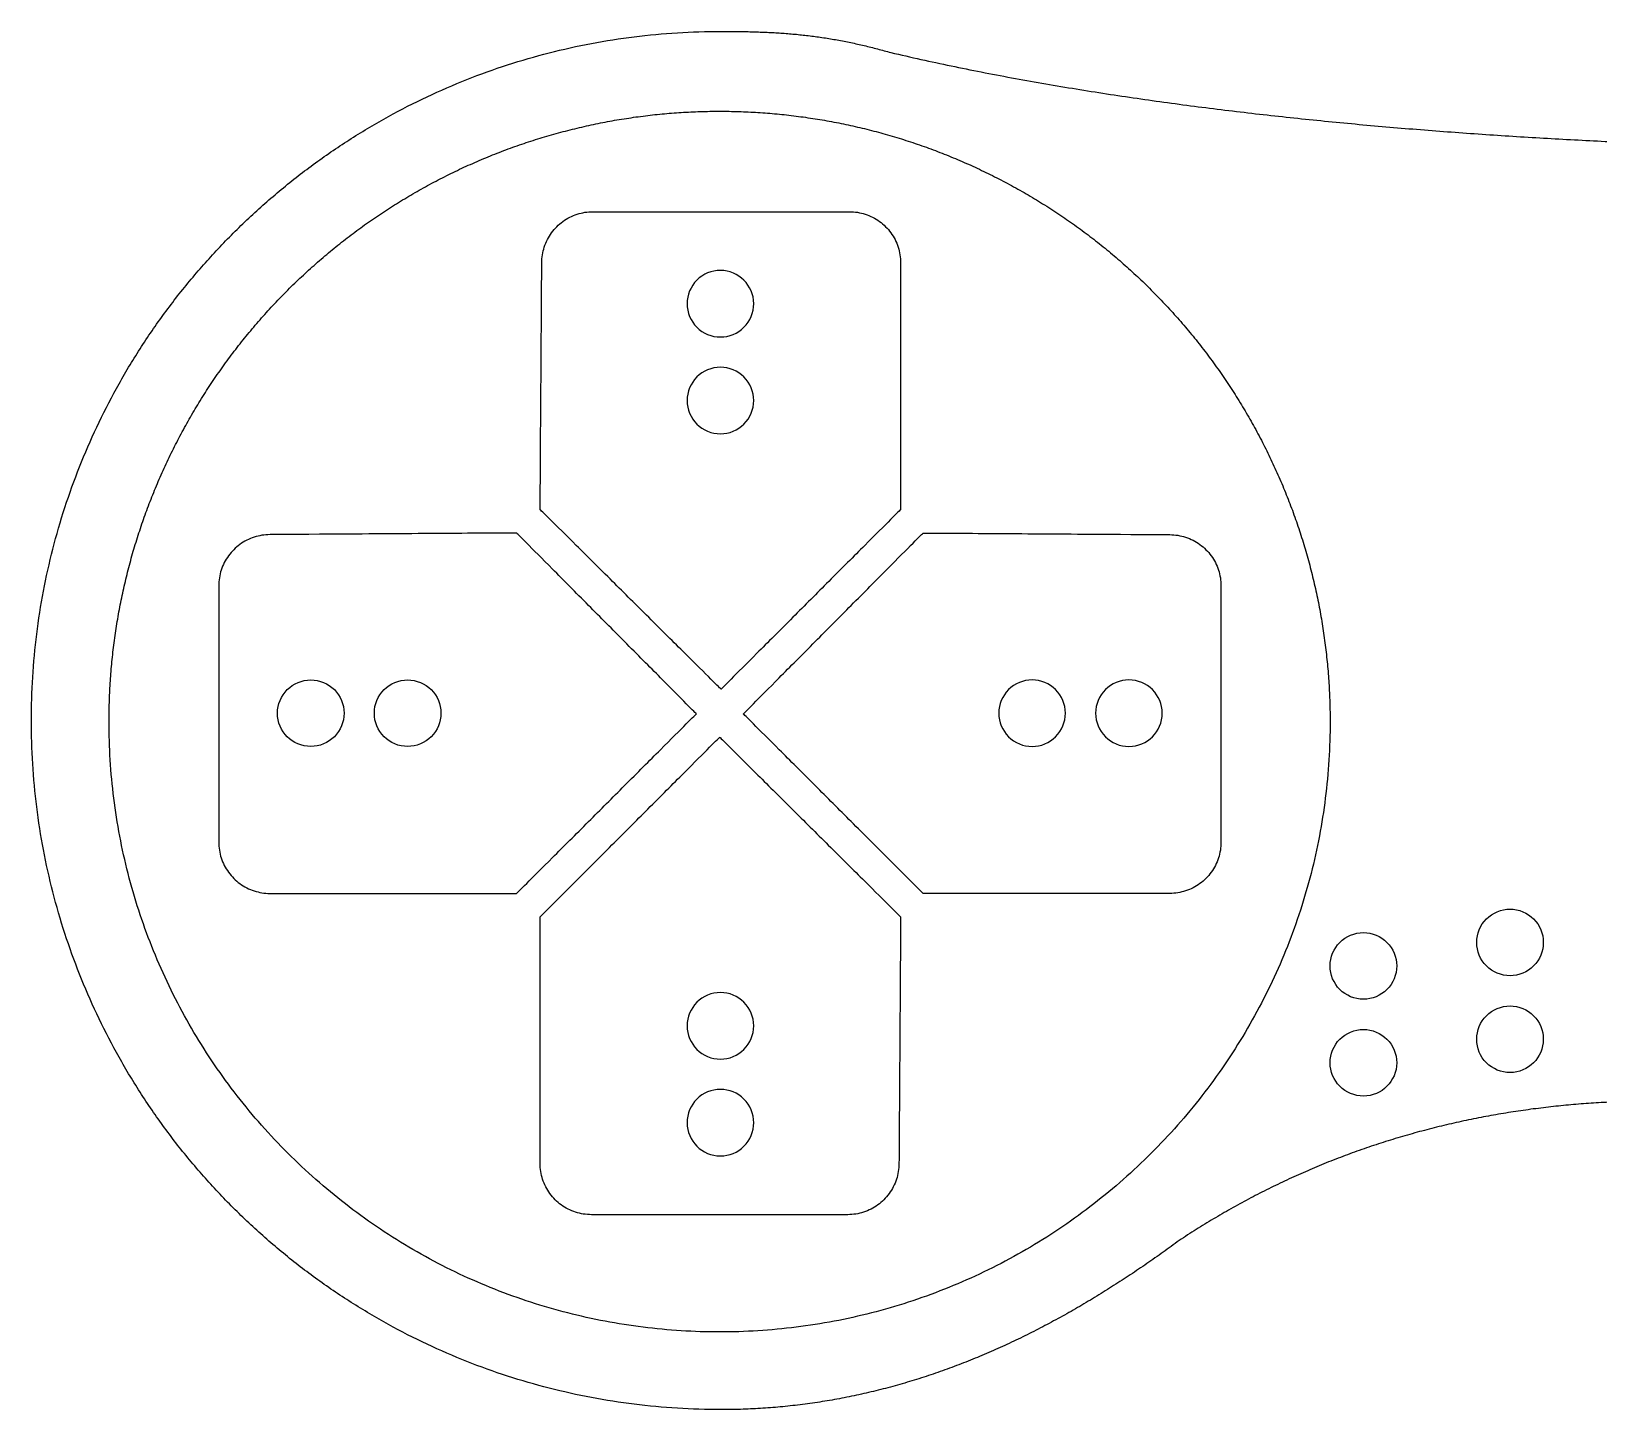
# Model space of a CAD drawing. Extents: x 23 to 170, y 216 to 278.
# Drawn here: x 23.4 to 94, y 215.8 to 277.9 of the extents above; entities that cross this region are included whole.
import ezdxf

# ---------------------------------------------------------------- set-up
doc = ezdxf.new("R2010")
doc.units = 0
doc.layers.get('0').update_dxf_attribs({"linetype": 'CONTINUOUS'})

msp = doc.modelspace()

# ---------------------------------------------------------------- linework, layer by layer
at = {"color": 1}
for points in [[(54.398467, 264.097208)], [(54.398467, 259.734652)], [(37.449181, 247.147922)], [(41.811737, 247.147922)], [(66.938876, 247.147922)], [(71.301432, 247.147922)], [(81.861695, 246.768741), (81.861695, 246.768741), (81.861695, 246.768741), (81.861695, 246.768741), (81.861695, 246.768741), (81.861695, 246.768741), (81.861695, 246.768741), (81.861695, 246.768741), (81.861695, 246.768741), (81.861695, 246.768741), (81.861695, 246.768741), (81.861695, 246.768741), (81.861695, 246.768741), (81.861695, 246.768741), (81.861695, 246.768741), (81.861695, 246.768741), (81.861695, 246.768741), (81.861695, 246.768741), (81.861695, 246.768741), (81.861695, 246.768741), (81.861695, 246.768741), (81.861695, 246.768741), (81.861695, 246.768741), (81.861695, 246.768741), (81.861695, 246.768741)], [(89.967227, 238.318726)], [(83.361672, 237.260401)], [(54.398496, 234.561144)], [(89.967227, 233.95617)], [(83.361672, 232.897845)], [(54.398496, 230.198588)]]:
    msp.add_lwpolyline(points, close=True, dxfattribs=at)
for points in [[(48.592345, 277.324072), (49.228357, 277.44467), (49.871236, 277.54587), (50.520341, 277.627034)], [(50.520341, 277.627034), (51.162061, 277.707274), (51.809867, 277.767931), (52.463142, 277.808388)], [(52.463142, 277.808388), (53.107545, 277.848298), (53.757272, 277.868548), (54.411726, 277.868548)], [(54.411726, 277.868548), (54.516126, 277.868547), (54.619361, 277.868311), (54.721501, 277.86782)], [(54.721501, 277.86782), (54.826, 277.867319), (54.929355, 277.86652), (55.03164, 277.86552)], [(55.03164, 277.86552), (55.136034, 277.86442), (55.239311, 277.86312), (55.34156, 277.86142)], [(55.34156, 277.86142), (55.446348, 277.85972), (55.550054, 277.85762), (55.652763, 277.85522)], [(55.652763, 277.85522), (55.757088, 277.85282), (55.860389, 277.84992), (55.962751, 277.84672)], [(55.962751, 277.84672), (56.06719, 277.84342), (56.170653, 277.83982), (56.27324, 277.8357)], [(56.27324, 277.8357), (56.377073, 277.8316), (56.480009, 277.827), (56.582146, 277.82195)], [(56.582146, 277.82195), (56.685908, 277.81685), (56.788846, 277.81124), (56.891071, 277.80515)], [(56.891071, 277.80515), (56.994912, 277.79895), (57.098012, 277.79225), (57.200488, 277.785)], [(57.200488, 277.785), (57.304577, 277.7776), (57.408022, 277.76971), (57.510934, 277.76119)], [(57.510934, 277.76119), (57.614418, 277.75259), (57.717367, 277.74347), (57.819896, 277.73368)], [(57.819896, 277.73368), (57.92316, 277.72378), (58.026001, 277.71334), (58.12854, 277.70219)], [(58.12854, 277.70219), (58.231212, 277.69102), (58.333582, 277.67919), (58.435769, 277.66667)], [(58.435769, 277.66667), (58.53856, 277.65407), (58.641168, 277.64077), (58.743718, 277.62673)], [(58.743718, 277.62673), (58.846267, 277.6127), (58.948756, 277.59793), (59.051314, 277.5824)], [(59.051314, 277.5824), (59.153216, 277.56697), (59.255186, 277.55078), (59.357339, 277.53381)], [(59.357339, 277.53381), (59.459095, 277.51691), (59.561037, 277.49923), (59.663282, 277.48075)], [(59.663282, 277.48075), (59.764798, 277.4624), (59.866615, 277.44325), (59.96885, 277.42328)], [(44.813904, 276.356677), (45.430053, 276.556747), (46.054651, 276.738076), (46.687024, 276.899989)], [(46.687024, 276.899989), (47.31469, 277.060696), (47.950016, 277.202277), (48.592345, 277.324072)], [(59.96885, 277.42328), (60.069801, 277.40356), (60.171158, 277.38304), (60.273036, 277.36169)], [(60.273036, 277.36169), (60.373334, 277.34067), (60.474138, 277.31885), (60.575555, 277.29619)], [(60.575555, 277.29619), (60.67557, 277.27385), (60.776181, 277.2507), (60.877492, 277.22672)], [(60.877492, 277.22672), (60.977536, 277.20304), (61.078261, 277.17855), (61.179768, 277.15322)], [(61.179768, 277.15322), (61.279078, 277.12844), (61.379132, 277.10286), (61.480031, 277.07645)], [(61.480031, 277.07645), (61.578801, 277.05061), (61.678367, 277.02397), (61.778835, 276.99653)], [(61.778835, 276.99653), (61.877745, 276.96951), (61.977519, 276.94171), (62.078245, 276.9131)], [(62.078245, 276.9131), (62.525886, 276.80826), (62.977382, 276.705641), (63.432566, 276.605208)], [(42.978656, 275.695834), (43.581378, 275.934668), (44.193356, 276.155178), (44.813904, 276.356677)], [(63.432566, 276.605208), (63.881413, 276.506178), (64.333848, 276.409265), (64.789714, 276.314451)], [(64.789714, 276.314451), (65.240516, 276.220691), (65.694671, 276.128975), (66.152027, 276.039277)], [(66.152027, 276.039277), (66.60374, 275.950687), (67.058577, 275.864061), (67.516388, 275.779373)], [(41.188662, 274.920202), (41.775495, 275.196819), (42.372393, 275.455596), (42.978656, 275.695834)], [(67.516388, 275.779373), (67.968868, 275.695673), (68.424253, 275.613861), (68.8824, 275.533913)], [(68.8824, 275.533913), (69.336235, 275.454723), (69.792781, 275.37735), (70.251905, 275.301781)], [(39.451589, 274.033413), (40.019987, 274.346535), (40.599248, 274.642367), (41.188662, 274.920202)], [(70.251905, 275.301781), (70.706541, 275.226951), (71.163704, 275.153883), (71.623256, 275.082552)], [(71.623256, 275.082552), (72.078657, 275.011862), (72.536404, 274.942884), (72.996372, 274.87558)], [(72.996372, 274.87558), (73.452765, 274.8088), (73.911343, 274.74367), (74.371975, 274.680167)], [(74.371975, 274.680167), (74.829024, 274.617157), (75.288095, 274.55575), (75.749068, 274.495917)], [(37.772761, 273.038485), (38.320937, 273.387085), (38.880786, 273.718967), (39.451589, 274.033413)], [(49.206993, 273.781434), (49.489818, 273.835404), (49.773709, 273.88498), (50.058573, 273.930108)], [(50.058573, 273.930108), (50.34313, 273.975188), (50.628655, 274.015838), (50.915048, 274.052009)], [(50.915048, 274.052009), (51.200467, 274.088059), (51.486749, 274.119669), (51.773798, 274.146789)], [(51.773798, 274.146789), (52.059913, 274.173829), (52.34679, 274.196409), (52.634331, 274.214489)], [(52.634331, 274.214489), (52.921592, 274.232559), (53.209514, 274.246139), (53.498003, 274.255199)], [(53.498003, 274.255199), (53.785369, 274.264199), (54.073297, 274.268749), (54.36169, 274.268749)], [(54.36169, 274.268749), (54.649824, 274.268749), (54.937492, 274.264249), (55.2246, 274.255219)], [(55.2246, 274.255219), (55.512871, 274.246219), (55.800574, 274.232619), (56.087615, 274.214579)], [(56.087615, 274.214579), (56.375455, 274.196489), (56.662628, 274.173899), (56.94904, 274.146839)], [(56.94904, 274.146839), (57.236502, 274.119679), (57.523196, 274.088029), (57.809026, 274.051919)], [(57.809026, 274.051919), (58.094855, 274.015809), (58.379817, 273.975239), (58.663818, 273.930264)], [(58.663818, 273.930264), (58.948803, 273.885124), (59.232815, 273.835544), (59.51576, 273.781552)], [(75.749068, 274.495917), (76.20635, 274.436567), (76.665503, 274.378758), (77.126404, 274.322478)], [(77.126404, 274.322478), (77.584485, 274.266538), (78.044291, 274.212114), (78.505706, 274.159166)], [(78.505706, 274.159166), (78.963986, 274.106576), (79.423853, 274.055451), (79.885188, 274.005762)], [(79.885188, 274.005762), (80.344055, 273.956342), (80.804377, 273.908332), (81.266035, 273.861734)], [(46.687695, 273.176372), (46.96419, 273.256732), (47.242061, 273.332779), (47.521207, 273.404475)], [(47.521207, 273.404475), (47.800171, 273.476125), (48.08041, 273.543432), (48.361822, 273.606351)], [(48.361822, 273.606351), (48.642411, 273.669091), (48.924168, 273.727461), (49.206993, 273.781434)], [(59.51576, 273.781552), (59.798671, 273.727572), (60.080513, 273.669184), (60.361186, 273.606433)], [(60.361186, 273.606433), (60.642316, 273.543583), (60.922275, 273.476352), (61.200963, 273.404784)], [(61.200963, 273.404784), (61.480061, 273.333114), (61.757882, 273.257092), (62.034329, 273.176764)], [(81.266035, 273.861734), (81.725894, 273.815314), (82.187079, 273.770284), (82.649481, 273.72661)], [(82.649481, 273.72661), (83.109147, 273.6832), (83.570011, 273.64113), (84.031966, 273.600396)], [(84.031966, 273.600396), (84.492097, 273.559816), (84.953306, 273.520556), (85.415485, 273.482584)], [(85.415485, 273.482584), (85.876241, 273.444734), (86.337957, 273.408154), (86.800531, 273.37285)], [(86.800531, 273.37285), (87.261636, 273.33765), (87.723594, 273.30371), (88.186292, 273.270995)], [(88.186292, 273.270995), (88.647183, 273.238415), (89.108809, 273.207045), (89.571065, 273.176885)], [(36.160798, 271.940943), (36.685918, 272.323094), (37.22348, 272.689182), (37.772761, 273.038485)], [(44.237981, 272.337489), (44.5056, 272.443452), (44.774897, 272.54522), (45.045773, 272.642754)], [(45.045773, 272.642754), (45.316648, 272.740284), (45.589102, 272.833587), (45.863034, 272.922607)], [(45.863034, 272.922607), (46.136481, 273.011467), (46.411401, 273.096074), (46.687695, 273.176372)], [(62.034329, 273.176764), (62.310776, 273.096434), (62.58585, 273.0118), (62.859448, 272.922897)], [(62.859448, 272.922897), (63.133366, 272.833887), (63.405807, 272.740609), (63.676669, 272.643091)], [(63.676669, 272.643091), (63.947616, 272.545541), (64.21698, 272.443757), (64.484667, 272.337776)], [(89.571065, 273.176885), (90.032747, 273.146755), (90.495056, 273.117825), (90.957884, 273.090065)], [(90.957884, 273.090065), (91.41964, 273.062375), (91.881915, 273.035845), (92.3446, 273.010475)], [(92.3446, 273.010475), (92.806308, 272.985155), (93.268427, 272.960975), (93.73085, 272.937915)], [(93.73085, 272.937915), (94.192934, 272.914875), (94.655322, 272.892945), (95.117909, 272.872125)], [(34.620613, 270.74464), (35.121034, 271.159049), (35.634672, 271.558058), (36.160798, 271.940943)], [(42.652449, 271.651356), (42.913013, 271.773967), (43.175457, 271.892464), (43.43968, 272.006808)], [(43.43968, 272.006808), (43.704033, 272.121208), (43.970166, 272.231448), (44.237981, 272.337489)], [(64.484667, 272.337776), (64.752486, 272.231743), (65.018623, 272.121511), (65.282978, 272.007118)], [(65.282978, 272.007118), (65.547141, 271.89281), (65.809523, 271.77435), (66.070029, 271.651779)], [(41.113774, 270.867411), (41.366053, 271.006088), (41.620405, 271.140747), (41.876732, 271.271347)], [(41.876732, 271.271347), (42.133359, 271.402099), (42.391965, 271.528783), (42.652449, 271.651356)], [(66.070029, 271.651779), (66.330533, 271.529208), (66.58916, 271.402526), (66.845806, 271.271774)], [(66.845806, 271.271774), (67.101999, 271.141254), (67.356219, 271.006678), (67.608367, 270.868089)], [(33.156946, 269.45334), (33.63108, 269.898745), (34.119213, 270.329422), (34.620613, 270.74464)], [(39.626861, 269.988141), (39.870094, 270.142487), (40.115594, 270.292909), (40.363261, 270.439366)], [(40.363261, 270.439366), (40.611292, 270.586038), (40.861496, 270.728733), (41.113774, 270.867411)], [(67.608367, 270.868089), (67.8607, 270.729399), (68.110961, 270.586689), (68.359045, 270.440001)], [(68.359045, 270.440001), (68.606965, 270.293408), (68.852718, 270.142842), (69.096196, 269.988344)], [(38.905228, 269.514164), (39.143447, 269.67604), (39.384024, 269.834046), (39.626861, 269.988141)], [(47.950593, 269.631195), (48.175093, 269.703825), (48.415023, 269.743041), (48.664743, 269.743041)], [(48.664743, 269.743041), (48.664743, 269.743041), (49.616093, 269.743041), (50.972513, 269.743041)], [(50.972513, 269.743041), (51.661563, 269.743041), (52.455153, 269.743041), (53.281653, 269.743041)], [(53.281653, 269.743041), (54.041833, 269.743041), (54.829853, 269.743041), (55.590013, 269.743041)], [(55.590013, 269.743041), (56.415873, 269.743041), (57.208833, 269.743041), (57.897443, 269.743041)], [(57.897443, 269.743041), (59.254183, 269.743041), (60.205813, 269.743041), (60.205813, 269.743041)], [(60.205813, 269.743041), (60.455243, 269.743041), (60.695203, 269.703921), (60.919913, 269.631453)], [(69.096196, 269.988344), (69.338964, 269.834298), (69.579473, 269.676344), (69.817624, 269.514521)], [(31.777592, 268.074015), (32.222899, 268.548024), (32.682927, 269.008043), (33.156946, 269.45334)], [(37.507206, 268.498498), (37.73485, 268.675076), (37.965034, 268.847891), (38.197659, 269.016903)], [(38.197659, 269.016903), (38.43109, 269.1865), (38.66698, 269.352267), (38.905228, 269.514164)], [(46.796313, 268.790845), (46.938613, 268.987202), (47.110873, 269.160071), (47.306573, 269.302738)], [(47.306573, 269.302738), (47.500363, 269.444011), (47.717143, 269.55567), (47.950593, 269.631195)], [(60.919913, 269.631453), (61.153893, 269.555993), (61.371343, 269.444383), (61.565743, 269.303137)], [(61.565743, 269.303137), (61.761883, 269.16062), (61.934553, 268.987935), (62.077053, 268.791779)], [(69.817624, 269.514521), (70.055776, 269.352698), (70.291573, 269.187007), (70.524911, 269.01749)], [(70.524911, 269.01749), (70.758001, 268.848154), (70.988639, 268.675), (71.216728, 268.498067)], [(36.831985, 267.957514), (37.054454, 268.141578), (37.279561, 268.321919), (37.507206, 268.498498)], [(46.468373, 268.146158), (46.544273, 268.379684), (46.655633, 268.596741), (46.796313, 268.790845)], [(62.077053, 268.791779), (62.218153, 268.597539), (62.329683, 268.380285), (62.405113, 268.146522)], [(71.216728, 268.498067), (71.444042, 268.321737), (71.668821, 268.141654), (71.890974, 267.957861)], [(30.487173, 266.611476), (30.90212, 267.112481), (31.332503, 267.600237), (31.777592, 268.074015)], [(36.174968, 267.396295), (36.391292, 267.587036), (36.61033, 267.774123), (36.831985, 267.957514)], [(46.353753, 267.432081), (46.355753, 267.681504), (46.395353, 267.921455), (46.468373, 268.146158)], [(62.405113, 268.146522), (62.477613, 267.921715), (62.516813, 267.68164), (62.516813, 267.432081)], [(71.890974, 267.957861), (72.112406, 267.774663), (72.331224, 267.587777), (72.547336, 267.397243)], [(35.535988, 266.814787), (35.746218, 267.012232), (35.959242, 267.206081), (36.174968, 267.396295)], [(46.339053, 265.211848), (46.348053, 266.516864), (46.353753, 267.432081), (46.353753, 267.432081)], [(54.398467, 267.097208), (54.000642, 267.097208), (53.619111, 266.939173), (53.337807, 266.657868)], [(55.898467, 265.597208), (55.898467, 266.425635), (55.226894, 267.097208), (54.398467, 267.097208)], [(62.516813, 267.432081), (62.516813, 267.432081), (62.516813, 266.516461), (62.516813, 265.210986)], [(72.547336, 267.397243), (72.763236, 267.206895), (72.976432, 267.012907), (73.186829, 266.815317)], [(29.289718, 265.069927), (29.672958, 265.596532), (30.072352, 266.110624), (30.487173, 266.611476)], [(34.315117, 265.593882), (34.511936, 265.803458), (34.712328, 266.010256), (34.916253, 266.214182)], [(34.916253, 266.214182), (35.119994, 266.417924), (35.326605, 266.618139), (35.535988, 266.814787)], [(53.337807, 266.657868), (53.056502, 266.376564), (52.898467, 265.995033), (52.898467, 265.597208)], [(73.186829, 266.815317), (73.396405, 266.618498), (73.603203, 266.418106), (73.807128, 266.214181)], [(73.807128, 266.214181), (74.010871, 266.010438), (74.211086, 265.803829), (74.407733, 265.594446)], [(33.733191, 264.95439), (33.923539, 265.170289), (34.117527, 265.383485), (34.315117, 265.593882)], [(52.898467, 265.597208), (52.898467, 265.199384), (53.056502, 264.817853), (53.337807, 264.536548)], [(55.459127, 264.536548), (55.740432, 264.817853), (55.898467, 265.199384), (55.898467, 265.597208)], [(74.407733, 265.594446), (74.605178, 265.384216), (74.799028, 265.17119), (74.989242, 264.955466)], [(28.192227, 263.458079), (28.541515, 264.007321), (28.907586, 264.544844), (29.289718, 265.069927)], [(33.172573, 264.298028), (33.355771, 264.51946), (33.542657, 264.738279), (33.733191, 264.95439)], [(46.324353, 262.989636), (46.329353, 263.785058), (46.334653, 264.548769), (46.339053, 265.211848)], [(62.516813, 265.210986), (62.516813, 264.547811), (62.516813, 263.784031), (62.516813, 262.98857)], [(74.989242, 264.955466), (75.179983, 264.739142), (75.367069, 264.520104), (75.55046, 264.298449)], [(32.632366, 263.623782), (32.808696, 263.851095), (32.988779, 264.075876), (33.172573, 264.298028)], [(53.337807, 264.536548), (53.619111, 264.255244), (54.000642, 264.097208), (54.398467, 264.097208)], [(54.398467, 264.097208), (54.796292, 264.097208), (55.177823, 264.255244), (55.459127, 264.536548)], [(75.55046, 264.298449), (75.734525, 264.075979), (75.914865, 263.850873), (76.091443, 263.623228)], [(27.197279, 261.77927), (27.511733, 262.350067), (27.843621, 262.909909), (28.192227, 263.458079)], [(32.112943, 262.931965), (32.282279, 263.165054), (32.455433, 263.395692), (32.632366, 263.623782)], [(76.091443, 263.623228), (76.268023, 263.395584), (76.440839, 263.1654), (76.609849, 262.932774)], [(31.615912, 262.224678), (31.777735, 262.462831), (31.943426, 262.698626), (32.112943, 262.931965)], [(46.309653, 260.767979), (46.314653, 261.499607), (46.319653, 262.258035), (46.324353, 262.989636)], [(54.398467, 262.734652), (54.000642, 262.734652), (53.619111, 262.576617), (53.337807, 262.295312)], [(55.459127, 262.295312), (55.177823, 262.576617), (54.796292, 262.734652), (54.398467, 262.734652)], [(62.516813, 262.98857), (62.516813, 262.256942), (62.516813, 261.498514), (62.516813, 260.766913)], [(76.609849, 262.932774), (76.779447, 262.699344), (76.945214, 262.463454), (77.10711, 262.225206)], [(31.142089, 261.50325), (31.296135, 261.746017), (31.454089, 261.986526), (31.615912, 262.224678)], [(53.337807, 262.295312), (53.056502, 262.014008), (52.898467, 261.632477), (52.898467, 261.234652)], [(55.898467, 261.234652), (55.898467, 261.632477), (55.740432, 262.014008), (55.459127, 262.295312)], [(77.10711, 262.225206), (77.268987, 261.986987), (77.426994, 261.74641), (77.581087, 261.503573)], [(26.310107, 260.041443), (26.588054, 260.631117), (26.884015, 261.210629), (27.197279, 261.77927)], [(30.690432, 260.766098), (30.837025, 261.01402), (30.987591, 261.259771), (31.142089, 261.50325)], [(52.898467, 261.234652), (52.898467, 260.836828), (53.056502, 260.455297), (53.337807, 260.173992)], [(55.459127, 260.173992), (55.740432, 260.455297), (55.898467, 260.836828), (55.898467, 261.234652)], [(77.581087, 261.503573), (77.735434, 261.26034), (77.885855, 261.01484), (78.032313, 260.767173)], [(30.262344, 260.015422), (30.401034, 260.267755), (30.543744, 260.518014), (30.690432, 260.766098)], [(46.294953, 258.545563), (46.298953, 259.208738), (46.303953, 259.972518), (46.309653, 260.767979)], [(62.516813, 260.766913), (62.516813, 259.971491), (62.516813, 259.20778), (62.516813, 258.544701)], [(78.032313, 260.767173), (78.178984, 260.519142), (78.321679, 260.268938), (78.460358, 260.016659)], [(25.534374, 258.251119), (25.774638, 258.857496), (26.033449, 259.454504), (26.310107, 260.041443)], [(29.858659, 259.25286), (29.989179, 259.509052), (30.123755, 259.763273), (30.262344, 260.015422)], [(53.337807, 260.173992), (53.619111, 259.892688), (54.000642, 259.734652), (54.398467, 259.734652)], [(54.398467, 259.734652), (54.796292, 259.734652), (55.177823, 259.892688), (55.459127, 260.173992)], [(78.460358, 260.016659), (78.599034, 259.764381), (78.733694, 259.510028), (78.864292, 259.253701)], [(29.478654, 258.477083), (29.601225, 258.737587), (29.727907, 258.996213), (29.858659, 259.25286)], [(78.864292, 259.253701), (78.995044, 258.997075), (79.121729, 258.738469), (79.244303, 258.477985)], [(29.123315, 257.690032), (29.237623, 257.954195), (29.356083, 258.216578), (29.478654, 258.477083)], [(46.280253, 256.324468), (46.280253, 256.324468), (46.286253, 257.240088), (46.294953, 258.545563)], [(62.516813, 258.544701), (62.516813, 257.239685), (62.516813, 256.324468), (62.516813, 256.324468)], [(79.244303, 258.477985), (79.366913, 258.217421), (79.48541, 257.954977), (79.599755, 257.690753)], [(24.873503, 256.415629), (25.075006, 257.036259), (25.295526, 257.648319), (25.534374, 258.251119)], [(28.792657, 256.891722), (28.89869, 257.15954), (29.008923, 257.425677), (29.123315, 257.690032)], [(79.599755, 257.690753), (79.714152, 257.426401), (79.824394, 257.160268), (79.930433, 256.892453)], [(24.330285, 254.542618), (24.492169, 255.174954), (24.673466, 255.799515), (24.873503, 256.415629)], [(28.487343, 256.083723), (28.584893, 256.354669), (28.686676, 256.624035), (28.792657, 256.891722)], [(47.910053, 254.705347), (46.952143, 255.656981), (46.280253, 256.324468), (46.280253, 256.324468)], [(62.516813, 256.324468), (62.516813, 256.324468), (61.850103, 255.657179), (60.899513, 254.70577)], [(79.930433, 256.892453), (80.036396, 256.624833), (80.138166, 256.355537), (80.235699, 256.084661)], [(28.207536, 255.266501), (28.296546, 255.54042), (28.389825, 255.812861), (28.487343, 256.083723)], [(80.235699, 256.084661), (80.333229, 255.813786), (80.426532, 255.541332), (80.515554, 255.267399)], [(27.953669, 254.441383), (28.033999, 254.71783), (28.118633, 254.992903), (28.207536, 255.266501)], [(33.400231, 255.078016), (33.166705, 255.002116), (32.949648, 254.890756), (32.755544, 254.750076)], [(34.114308, 255.192636), (33.864885, 255.190636), (33.624934, 255.151036), (33.400231, 255.078016)], [(36.334541, 255.207336), (35.029525, 255.198336), (34.114308, 255.192636), (34.114308, 255.192636)], [(38.556753, 255.222036), (37.761331, 255.217036), (36.99762, 255.211736), (36.334541, 255.207336)], [(40.77841, 255.236736), (40.046782, 255.231736), (39.288354, 255.226736), (38.556753, 255.222036)], [(43.000826, 255.251436), (42.337651, 255.247436), (41.573871, 255.242436), (40.77841, 255.236736)], [(45.221921, 255.266136), (45.221921, 255.266136), (44.306301, 255.260136), (43.000826, 255.251436)], [(46.841042, 253.636336), (45.889408, 254.594246), (45.221921, 255.266136), (45.221921, 255.266136)], [(61.909571, 253.636336), (62.861205, 254.594246), (63.528692, 255.266136), (63.528692, 255.266136)], [(63.528692, 255.266136), (63.528692, 255.266136), (64.444312, 255.260136), (65.749787, 255.251436)], [(65.749787, 255.251436), (66.412962, 255.247436), (67.176742, 255.242436), (67.972203, 255.236736)], [(67.972203, 255.236736), (68.703831, 255.231736), (69.462259, 255.226736), (70.19386, 255.222036)], [(70.19386, 255.222036), (70.989282, 255.217036), (71.752993, 255.211736), (72.416072, 255.207336)], [(72.416072, 255.207336), (73.721088, 255.198336), (74.636305, 255.192636), (74.636305, 255.192636)], [(74.636305, 255.192636), (74.885728, 255.190636), (75.125679, 255.151036), (75.350382, 255.078016)], [(75.350382, 255.078016), (75.583908, 255.002116), (75.800965, 254.890756), (75.995069, 254.750076)], [(80.515554, 255.267399), (80.604414, 254.993953), (80.68902, 254.719033), (80.769319, 254.442738)], [(23.906404, 252.638072), (24.028148, 253.280136), (24.169661, 253.915204), (24.330285, 254.542618)], [(27.725649, 253.608017), (27.797319, 253.887114), (27.873341, 254.164936), (27.953669, 254.441383)], [(32.243651, 254.239816), (32.102378, 254.046026), (31.990719, 253.829246), (31.915194, 253.595796)], [(32.755544, 254.750076), (32.559187, 254.607776), (32.386318, 254.435516), (32.243651, 254.239816)], [(49.539183, 253.086886), (48.956093, 253.666157), (48.396233, 254.22235), (47.910053, 254.705347)], [(60.899513, 254.70577), (60.416623, 254.222459), (59.860473, 253.665828), (59.281253, 253.086109)], [(75.995069, 254.750076), (76.191426, 254.607776), (76.364295, 254.435516), (76.506962, 254.239816)], [(76.506962, 254.239816), (76.648235, 254.046026), (76.759894, 253.829246), (76.835419, 253.595796)], [(80.769319, 254.442738), (80.849679, 254.166244), (80.925724, 253.888372), (80.997421, 253.609226)], [(27.524, 252.768239), (27.58685, 253.04937), (27.654082, 253.329329), (27.725649, 253.608017)], [(31.915194, 253.595796), (31.842564, 253.371296), (31.803348, 253.131366), (31.803348, 252.881646)], [(48.459503, 252.007206), (47.880232, 252.590296), (47.324039, 253.150156), (46.841042, 253.636336)], [(60.29111, 252.007206), (60.870381, 252.590296), (61.426574, 253.150156), (61.909571, 253.636336)], [(76.835419, 253.595796), (76.908049, 253.371296), (76.947265, 253.131366), (76.947265, 252.881646)], [(80.997421, 253.609226), (81.069071, 253.330262), (81.136378, 253.050023), (81.199298, 252.768612)], [(27.348881, 251.922815), (27.402861, 252.205725), (27.46125, 252.487566), (27.524, 252.768239)], [(31.803348, 252.881646), (31.803348, 252.881646), (31.803348, 251.930296), (31.803348, 250.573876)], [(51.168963, 251.467778), (50.632253, 252.000976), (50.075873, 252.553706), (49.539183, 253.086886)], [(59.281253, 253.086109), (58.748523, 252.552911), (58.196273, 252.000181), (57.663553, 251.467001)], [(76.947265, 252.881646), (76.947265, 252.881646), (76.947265, 251.930296), (76.947265, 250.573876)], [(81.199298, 252.768612), (81.262038, 252.488022), (81.320406, 252.206266), (81.374381, 251.923441)], [(23.603496, 250.710459), (23.684646, 251.359434), (23.785832, 252.002184), (23.906404, 252.638072)], [(27.20017, 251.070872), (27.24531, 251.355857), (27.29489, 251.63987), (27.348881, 251.922815)], [(50.078611, 250.377426), (49.545413, 250.914136), (48.992683, 251.470516), (48.459503, 252.007206)], [(52.799303, 249.848117), (52.312803, 250.331428), (51.752503, 250.888059), (51.168963, 251.467778)], [(57.663553, 251.467001), (57.084783, 250.88773), (56.529073, 250.331537), (56.046493, 249.84854)], [(58.672002, 250.377426), (59.2052, 250.914136), (59.75793, 251.470516), (60.29111, 252.007206)], [(81.374381, 251.923441), (81.428351, 251.640616), (81.477926, 251.356722), (81.523053, 251.071858)], [(23.422199, 248.768886), (23.462659, 249.421742), (23.5233, 250.069141), (23.603496, 250.710459)], [(27.078514, 250.21608), (27.114624, 250.501909), (27.155194, 250.786871), (27.20017, 251.070872)], [(81.523053, 251.071858), (81.568133, 250.787301), (81.608783, 250.501776), (81.644955, 250.215383)], [(26.983594, 249.356094), (27.010754, 249.643556), (27.042404, 249.93025), (27.078514, 250.21608)], [(31.803348, 250.573876), (31.803348, 249.884826), (31.803348, 249.091236), (31.803348, 248.264736)], [(51.698272, 248.747086), (51.214961, 249.233586), (50.65833, 249.793886), (50.078611, 250.377426)], [(57.052341, 248.747086), (57.535652, 249.233586), (58.092283, 249.793886), (58.672002, 250.377426)], [(76.947265, 250.573876), (76.947265, 249.884826), (76.947265, 249.091236), (76.947265, 248.264736)], [(81.644955, 250.215383), (81.681005, 249.929964), (81.712615, 249.643682), (81.739735, 249.356636)], [(26.915854, 248.494669), (26.933944, 248.782509), (26.956534, 249.069682), (26.983594, 249.356094)], [(54.428673, 248.229419), (54.428673, 248.229419), (53.756983, 248.896708), (52.799303, 249.848117)], [(56.046493, 249.84854), (55.095683, 248.896906), (54.428773, 248.229419), (54.428773, 248.229419)], [(81.739735, 249.356636), (81.766765, 249.070518), (81.789345, 248.783641), (81.807435, 248.496099)], [(23.361939, 246.818771), (23.361944, 247.473742), (23.382229, 248.12398), (23.422199, 248.768886)], [(34.888521, 248.208582), (35.169826, 248.489887), (35.551357, 248.647922), (35.949181, 248.647922)], [(35.949181, 248.647922), (36.347006, 248.647922), (36.728537, 248.489887), (37.009842, 248.208582)], [(39.251077, 248.208582), (39.532382, 248.489887), (39.913913, 248.647922), (40.311737, 248.647922)], [(40.311737, 248.647922), (40.709562, 248.647922), (41.091093, 248.489887), (41.372398, 248.208582)], [(53.31697, 247.117716), (53.31697, 247.117716), (52.649681, 247.789406), (51.698272, 248.747086)], [(55.433643, 247.117716), (55.433643, 247.117716), (56.100932, 247.789406), (57.052341, 248.747086)], [(68.438876, 248.647922), (68.041051, 248.647922), (67.65952, 248.489887), (67.378216, 248.208582)], [(69.499536, 248.208582), (69.218232, 248.489887), (68.836701, 248.647922), (68.438876, 248.647922)], [(72.801432, 248.647922), (72.403607, 248.647922), (72.022076, 248.489887), (71.740772, 248.208582)], [(73.862092, 248.208582), (73.580788, 248.489887), (73.199257, 248.647922), (72.801432, 248.647922)], [(26.875214, 247.631653), (26.884214, 247.919925), (26.897814, 248.207628), (26.915854, 248.494669)], [(31.803348, 248.264736), (31.803348, 247.504556), (31.803348, 246.716536), (31.803348, 245.956376)], [(34.449181, 247.147922), (34.449181, 247.545747), (34.607217, 247.927278), (34.888521, 248.208582)], [(37.009842, 248.208582), (37.291146, 247.927278), (37.449181, 247.545747), (37.449181, 247.147922)], [(38.811737, 247.147922), (38.811737, 247.545747), (38.969773, 247.927278), (39.251077, 248.208582)], [(41.372398, 248.208582), (41.653702, 247.927278), (41.811737, 247.545747), (41.811737, 247.147922)], [(67.378216, 248.208582), (67.096911, 247.927278), (66.938876, 247.545747), (66.938876, 247.147922)], [(69.938876, 247.147922), (69.938876, 247.545747), (69.780841, 247.927278), (69.499536, 248.208582)], [(71.740772, 248.208582), (71.459467, 247.927278), (71.301432, 247.545747), (71.301432, 247.147922)], [(74.301432, 247.147922), (74.301432, 247.545747), (74.143397, 247.927278), (73.862092, 248.208582)], [(76.947265, 248.264736), (76.947265, 247.504556), (76.947265, 246.716536), (76.947265, 245.956376)], [(81.807435, 248.496099), (81.825505, 248.208841), (81.839085, 247.920916), (81.848145, 247.632428)], [(26.861684, 246.768744), (26.861684, 247.056878), (26.866184, 247.344546), (26.875214, 247.631653)], [(35.949181, 245.647922), (35.120754, 245.647922), (34.449181, 246.319495), (34.449181, 247.147922)], [(37.449181, 247.147922), (37.449181, 246.750097), (37.291146, 246.368566), (37.009842, 246.087262)], [(39.251077, 246.087262), (38.969773, 246.368566), (38.811737, 246.750097), (38.811737, 247.147922)], [(41.811737, 247.147922), (41.811737, 246.750097), (41.653702, 246.368566), (41.372398, 246.087262)], [(51.697849, 245.499896), (52.649483, 246.450706), (53.31697, 247.117616), (53.31697, 247.117616)], [(57.052764, 245.499896), (56.10113, 246.450706), (55.433643, 247.117616), (55.433643, 247.117616)], [(66.938876, 247.147922), (66.938876, 246.750097), (67.096911, 246.368566), (67.378216, 246.087262)], [(69.499536, 246.087262), (69.780841, 246.368566), (69.938876, 246.750097), (69.938876, 247.147922)], [(71.301432, 247.147922), (71.301432, 246.750097), (71.459467, 246.368566), (71.740772, 246.087262)], [(72.801432, 245.647922), (73.629859, 245.647922), (74.301432, 246.319495), (74.301432, 247.147922)], [(81.848145, 247.632428), (81.857145, 247.345061), (81.861695, 247.057137), (81.861695, 246.768741)], [(23.422069, 244.870163), (23.382169, 245.514574), (23.361929, 246.164309), (23.361939, 246.818771)], [(26.915104, 245.040525), (26.879664, 245.612047), (26.861684, 246.188296), (26.861684, 246.768744)], [(81.861686, 246.768744), (81.861686, 246.18865), (81.843726, 245.61275), (81.808326, 245.041573)], [(31.803348, 245.956376), (31.803348, 245.130516), (31.803348, 244.337556), (31.803348, 243.648946)], [(37.009842, 246.087262), (36.728537, 245.805957), (36.347006, 245.647922), (35.949181, 245.647922)], [(40.311737, 245.647922), (39.913913, 245.647922), (39.532382, 245.805957), (39.251077, 246.087262)], [(41.372398, 246.087262), (41.091093, 245.805957), (40.709562, 245.647922), (40.311737, 245.647922)], [(52.75047, 244.447256), (53.70128, 245.39889), (54.36819, 246.066377), (54.36819, 246.066377)], [(54.36829, 246.066377), (54.36829, 246.066377), (55.03998, 245.399088), (55.99766, 244.447679)], [(67.378216, 246.087262), (67.65952, 245.805957), (68.041051, 245.647922), (68.438876, 245.647922)], [(68.438876, 245.647922), (68.836701, 245.647922), (69.218232, 245.805957), (69.499536, 246.087262)], [(71.740772, 246.087262), (72.022076, 245.805957), (72.403607, 245.647922), (72.801432, 245.647922)], [(76.947265, 245.956376), (76.947265, 245.130516), (76.947265, 244.337556), (76.947265, 243.648946)], [(27.075744, 243.32081), (27.004694, 243.888847), (26.950962, 244.462265), (26.915104, 245.040525)], [(50.079388, 243.882836), (50.658659, 244.461606), (51.214852, 245.017316), (51.697849, 245.499896)], [(58.671225, 243.882836), (58.091954, 244.461606), (57.535761, 245.017316), (57.052764, 245.499896)], [(81.808326, 245.041573), (81.772496, 244.46335), (81.718786, 243.889966), (81.647766, 243.321964)], [(23.603395, 242.927338), (23.523165, 243.569066), (23.462516, 244.21688), (23.422069, 244.870163)], [(51.13341, 242.828795), (51.71218, 243.408066), (52.26789, 243.964259), (52.75047, 244.447256)], [(55.99766, 244.447679), (56.48416, 243.964368), (57.04446, 243.407737), (57.628, 242.828018)], [(31.803348, 243.648946), (31.803348, 242.292206), (31.803348, 241.340576), (31.803348, 241.340576)], [(48.46028, 242.265136), (48.993478, 242.797866), (49.546208, 243.350116), (50.079388, 243.882836)], [(60.290333, 242.265136), (59.757135, 242.797866), (59.204405, 243.350116), (58.671225, 243.882836)], [(76.947265, 243.648946), (76.947265, 242.292206), (76.947265, 241.340576), (76.947265, 241.340576)], [(23.906331, 240.999314), (23.785741, 241.635335), (23.684549, 242.278222), (23.603395, 242.927338)], [(27.344281, 241.612547), (27.237386, 242.176072), (27.147685, 242.74568), (27.075744, 243.32081)], [(81.647766, 243.321964), (81.575946, 242.747609), (81.486416, 242.178755), (81.379733, 241.61597)], [(46.840619, 240.646876), (47.32393, 241.129766), (47.880561, 241.685916), (48.46028, 242.265136)], [(49.51571, 241.209687), (50.04844, 241.742885), (50.60069, 242.295615), (51.13341, 242.828795)], [(57.628, 242.828018), (58.16471, 242.29482), (58.72109, 241.74209), (59.25778, 241.20891)], [(61.909994, 240.646876), (61.426683, 241.129766), (60.870052, 241.685916), (60.290333, 242.265136)], [(27.719631, 239.926545), (27.577409, 240.481966), (27.452099, 241.044161), (27.344281, 241.612547)], [(81.379733, 241.61597), (81.271897, 241.047092), (81.146537, 240.484414), (81.004242, 239.928519)], [(24.330392, 239.093967), (24.169691, 239.721641), (24.028118, 240.356977), (23.906331, 240.999314)], [(31.803348, 241.340576), (31.803348, 241.091146), (31.842468, 240.851186), (31.914936, 240.626476)], [(47.89745, 239.590026), (48.38034, 240.073337), (48.93649, 240.629968), (49.51571, 241.209687)], [(59.25778, 241.20891), (59.84087, 240.629639), (60.40073, 240.073446), (60.88691, 239.590449)], [(76.947265, 241.340576), (76.947265, 241.091146), (76.908145, 240.851186), (76.835677, 240.626476)], [(31.914936, 240.626476), (31.990396, 240.392496), (32.102006, 240.175046), (32.243252, 239.980646)], [(45.221921, 239.029576), (45.221921, 239.029576), (45.88921, 239.696286), (46.840619, 240.646876)], [(63.528692, 239.029576), (63.528692, 239.029576), (62.861403, 239.696286), (61.909994, 240.646876)], [(76.835677, 240.626476), (76.760217, 240.392496), (76.648607, 240.175046), (76.507361, 239.980646)], [(28.200908, 238.26743), (28.023681, 238.813184), (27.863056, 239.366419), (27.719631, 239.926545)], [(32.243252, 239.980646), (32.385769, 239.784506), (32.558454, 239.611836), (32.75461, 239.469336)], [(32.75461, 239.469336), (32.94885, 239.328236), (33.166104, 239.216706), (33.399867, 239.141276)], [(46.28015, 237.971328), (46.28015, 237.971328), (46.94686, 238.638617), (47.89745, 239.590026)], [(60.88691, 239.590449), (61.84482, 238.638815), (62.51671, 237.971328), (62.51671, 237.971328)], [(75.996003, 239.469336), (75.801763, 239.328236), (75.584509, 239.216706), (75.350746, 239.141276)], [(76.507361, 239.980646), (76.364844, 239.784506), (76.192159, 239.611836), (75.996003, 239.469336)], [(81.004242, 239.928519), (80.860827, 239.368266), (80.700206, 238.814901), (80.522975, 238.269026)], [(24.873685, 237.220821), (24.67362, 237.836977), (24.492298, 238.461584), (24.330392, 239.093967)], [(33.399867, 239.141276), (33.624674, 239.068776), (33.864749, 239.029576), (34.114308, 239.029576)], [(34.114308, 239.029576), (34.114308, 239.029576), (35.029928, 239.029576), (36.335403, 239.029576)], [(36.335403, 239.029576), (36.998578, 239.029576), (37.762358, 239.029576), (38.557819, 239.029576)], [(38.557819, 239.029576), (39.289447, 239.029576), (40.047875, 239.029576), (40.779476, 239.029576)], [(40.779476, 239.029576), (41.574898, 239.029576), (42.338609, 239.029576), (43.001688, 239.029576)], [(43.001688, 239.029576), (44.306704, 239.029576), (45.221921, 239.029576), (45.221921, 239.029576)], [(65.748925, 239.029576), (64.443909, 239.029576), (63.528692, 239.029576), (63.528692, 239.029576)], [(67.971137, 239.029576), (67.175715, 239.029576), (66.412004, 239.029576), (65.748925, 239.029576)], [(70.192794, 239.029576), (69.461166, 239.029576), (68.702738, 239.029576), (67.971137, 239.029576)], [(72.41521, 239.029576), (71.752035, 239.029576), (70.988255, 239.029576), (70.192794, 239.029576)], [(74.636305, 239.029576), (74.636305, 239.029576), (73.720685, 239.029576), (72.41521, 239.029576)], [(75.350746, 239.141276), (75.125939, 239.068776), (74.885864, 239.029576), (74.636305, 239.029576)], [(28.786298, 236.641867), (28.574733, 237.175722), (28.3794, 237.717782), (28.200908, 238.26743)], [(46.28015, 235.751095), (46.28015, 237.056111), (46.28015, 237.971328), (46.28015, 237.971328)], [(62.51671, 237.971328), (62.51671, 237.971328), (62.51071, 237.055708), (62.50201, 235.750233)], [(80.522975, 238.269026), (80.344402, 237.719007), (80.148963, 237.17659), (79.937272, 236.642386)], [(88.906567, 237.879386), (89.187871, 238.160691), (89.569402, 238.318726), (89.967227, 238.318726)], [(89.967227, 238.318726), (90.365052, 238.318726), (90.746583, 238.160691), (91.027887, 237.879386)], [(25.534511, 235.385544), (25.295682, 235.988275), (25.075178, 236.600261), (24.873685, 237.220821)], [(82.301012, 236.821061), (82.582316, 237.102366), (82.963847, 237.260401), (83.361672, 237.260401)], [(83.361672, 237.260401), (83.759497, 237.260401), (84.141028, 237.102366), (84.422332, 236.821061)], [(88.467227, 236.818726), (88.467227, 237.216551), (88.625262, 237.598082), (88.906567, 237.879386)], [(91.027887, 237.879386), (91.309192, 237.598082), (91.467227, 237.216551), (91.467227, 236.818726)], [(29.473372, 235.056391), (29.228337, 235.576173), (28.999106, 236.104872), (28.786298, 236.641867)], [(79.937272, 236.642386), (79.724492, 236.105422), (79.495288, 235.576758), (79.250282, 235.057005)], [(81.861672, 235.760401), (81.861672, 236.158226), (82.019707, 236.539757), (82.301012, 236.821061)], [(84.422332, 236.821061), (84.703637, 236.539757), (84.861672, 236.158226), (84.861672, 235.760401)], [(88.906567, 235.758066), (88.625262, 236.03937), (88.467227, 236.420901), (88.467227, 236.818726)], [(91.467227, 236.818726), (91.467227, 236.420901), (91.309192, 236.03937), (91.027887, 235.758066)], [(26.31013, 233.595521), (26.033516, 234.182364), (25.774744, 234.779269), (25.534511, 235.385544)], [(46.28015, 233.528883), (46.28015, 234.324305), (46.28015, 235.088016), (46.28015, 235.751095)], [(62.50201, 235.750233), (62.49801, 235.087058), (62.49301, 234.323278), (62.48731, 233.527817)], [(82.301012, 234.699741), (82.019707, 234.981045), (81.861672, 235.362576), (81.861672, 235.760401)], [(84.861672, 235.760401), (84.861672, 235.362576), (84.703637, 234.981045), (84.422332, 234.699741)], [(89.967227, 235.318726), (89.569402, 235.318726), (89.187871, 235.476761), (88.906567, 235.758066)], [(91.027887, 235.758066), (90.746583, 235.476761), (90.365052, 235.318726), (89.967227, 235.318726)], [(30.258911, 233.517802), (29.98154, 234.021251), (29.719485, 234.534323), (29.473372, 235.056391)], [(54.398496, 234.561144), (54.000671, 234.561144), (53.61914, 234.403109), (53.337836, 234.121804)], [(55.459156, 234.121804), (55.177852, 234.403109), (54.796321, 234.561144), (54.398496, 234.561144)], [(79.250282, 235.057005), (79.004134, 234.534831), (78.742041, 234.021656), (78.464623, 233.518109)], [(83.361672, 234.260401), (82.963847, 234.260401), (82.582316, 234.418436), (82.301012, 234.699741)], [(84.422332, 234.699741), (84.141028, 234.418436), (83.759497, 234.260401), (83.361672, 234.260401)], [(53.337836, 234.121804), (53.056531, 233.8405), (52.898496, 233.458969), (52.898496, 233.061144)], [(55.898496, 233.061144), (55.898496, 233.458969), (55.740461, 233.8405), (55.459156, 234.121804)], [(88.906567, 233.51683), (89.187871, 233.798135), (89.569402, 233.95617), (89.967227, 233.95617)], [(89.967227, 233.95617), (90.365052, 233.95617), (90.746583, 233.798135), (91.027887, 233.51683)], [(27.196907, 231.85842), (26.883789, 232.426827), (26.58796, 233.006098), (26.31013, 233.595521)], [(31.140243, 232.030812), (30.831444, 232.516346), (30.537455, 233.012223), (30.258911, 233.517802)], [(46.28015, 231.307226), (46.28015, 232.038854), (46.28015, 232.797282), (46.28015, 233.528883)], [(52.898496, 233.061144), (52.898496, 232.663319), (53.056531, 232.281788), (53.337836, 232.000484)], [(55.459156, 232.000484), (55.740461, 232.281788), (55.898496, 232.663319), (55.898496, 233.061144)], [(62.48731, 233.527817), (62.48231, 232.796189), (62.47731, 232.037761), (62.47261, 231.30616)], [(78.464623, 233.518109), (78.186154, 233.012649), (77.892247, 232.516889), (77.583539, 232.031466)], [(88.467227, 232.45617), (88.467227, 232.853995), (88.625262, 233.235526), (88.906567, 233.51683)], [(91.027887, 233.51683), (91.309192, 233.235526), (91.467227, 232.853995), (91.467227, 232.45617)], [(81.861672, 231.397845), (81.861672, 231.79567), (82.019707, 232.177201), (82.301012, 232.458505)], [(82.301012, 232.458505), (82.582316, 232.73981), (82.963847, 232.897845), (83.361672, 232.897845)], [(83.361672, 232.897845), (83.759497, 232.897845), (84.141028, 232.73981), (84.422332, 232.458505)], [(84.422332, 232.458505), (84.703637, 232.177201), (84.861672, 231.79567), (84.861672, 231.397845)], [(88.906567, 231.39551), (88.625262, 231.676814), (88.467227, 232.058345), (88.467227, 232.45617)], [(91.467227, 232.45617), (91.467227, 231.627743), (90.795654, 230.95617), (89.967227, 230.95617)], [(28.191828, 230.179565), (27.84323, 230.72775), (27.511351, 231.287608), (27.196907, 231.85842)], [(32.112472, 230.603057), (31.773953, 231.068165), (31.449664, 231.544299), (31.140243, 232.030812)], [(53.337836, 232.000484), (53.61914, 231.719179), (54.000671, 231.561144), (54.398496, 231.561144)], [(54.398496, 231.561144), (54.796321, 231.561144), (55.177852, 231.719179), (55.459156, 232.000484)], [(77.583539, 232.031466), (77.274225, 231.545093), (76.950055, 231.069094), (76.611661, 230.60411)], [(46.28015, 229.08481), (46.28015, 229.747985), (46.28015, 230.511765), (46.28015, 231.307226)], [(62.47261, 231.30616), (62.46761, 230.510738), (62.46231, 229.747027), (62.45791, 229.083948)], [(82.301012, 230.337185), (82.019707, 230.618489), (81.861672, 231.00002), (81.861672, 231.397845)], [(84.861672, 231.397845), (84.861672, 230.569418), (84.190099, 229.897845), (83.361672, 229.897845)], [(89.967227, 230.95617), (89.569402, 230.95617), (89.187871, 231.114205), (88.906567, 231.39551)], [(29.289366, 228.567572), (28.907215, 229.092701), (28.541129, 229.630274), (28.191828, 230.179565)], [(33.17296, 229.237952), (32.80559, 229.681476), (32.451879, 230.136726), (32.112472, 230.603057)], [(54.398496, 230.198588), (54.000671, 230.198588), (53.61914, 230.040553), (53.337836, 229.759248)], [(55.459156, 229.759248), (55.177852, 230.040553), (54.796321, 230.198588), (54.398496, 230.198588)], [(76.611661, 230.60411), (76.272296, 230.137792), (75.91863, 229.682553), (75.551303, 229.239035)], [(83.361672, 229.897845), (82.963847, 229.897845), (82.582316, 230.05588), (82.301012, 230.337185)], [(53.337836, 229.759248), (53.056531, 229.477944), (52.898496, 229.096413), (52.898496, 228.698588)], [(55.898496, 228.698588), (55.898496, 229.096413), (55.740461, 229.477944), (55.459156, 229.759248)], [(92.938214, 229.52192), (92.635541, 229.49639), (92.333792, 229.46764), (92.032981, 229.43567)], [(93.845404, 229.58871), (93.542107, 229.56963), (93.239704, 229.54736), (92.938214, 229.52192)], [(94.75439, 229.63636), (94.450522, 229.62361), (94.147518, 229.60773), (93.845404, 229.58871)], [(34.315402, 227.943195), (33.921358, 228.362626), (33.540329, 228.794426), (33.17296, 229.237952)], [(46.28015, 226.863715), (46.28015, 226.863715), (46.28015, 227.779335), (46.28015, 229.08481)], [(62.45791, 229.083948), (62.44891, 227.778932), (62.44321, 226.863715), (62.44321, 226.863715)], [(75.551303, 229.239035), (75.183866, 228.795384), (74.802763, 228.36346), (74.408639, 227.943912)], [(88.437299, 228.889994), (88.139452, 228.830774), (87.842659, 228.768153), (87.546937, 228.702116)], [(89.330474, 229.056866), (89.031717, 229.004606), (88.733987, 228.948985), (88.437299, 228.889994)], [(90.228251, 229.203374), (89.927983, 229.157874), (89.628718, 229.109044), (89.330474, 229.056866)], [(91.129525, 229.329594), (90.828117, 229.290814), (90.527687, 229.248754), (90.228251, 229.203374)], [(92.032981, 229.43567), (91.730872, 229.40357), (91.429716, 229.36821), (91.129525, 229.329594)], [(30.485664, 227.027361), (30.071257, 227.527792), (29.672248, 228.041438), (29.289366, 228.567572)], [(52.898496, 228.698588), (52.898496, 227.870161), (53.570069, 227.198588), (54.398496, 227.198588)], [(55.459156, 227.637928), (55.740461, 227.919232), (55.898496, 228.300763), (55.898496, 228.698588)], [(85.782145, 228.26382), (85.489764, 228.18374), (85.198506, 228.100191), (84.908387, 228.013149)], [(86.661194, 228.493293), (86.367072, 228.420253), (86.074049, 228.343769), (85.782145, 228.26382)], [(87.546937, 228.702116), (87.250603, 228.635946), (86.955349, 228.566342), (86.661194, 228.493293)], [(35.536851, 226.721789), (35.117099, 227.116105), (34.709733, 227.523455), (34.315402, 227.943195)], [(54.398496, 227.198588), (54.796321, 227.198588), (55.177852, 227.356623), (55.459156, 227.637928)], [(74.408639, 227.943912), (74.01432, 227.524159), (73.60697, 227.116796), (73.187233, 226.722463)], [(83.179052, 227.447967), (82.893265, 227.346753), (82.608661, 227.242005), (82.325265, 227.133705)], [(84.040221, 227.741112), (83.751991, 227.646922), (83.464929, 227.549212), (83.179052, 227.447967)], [(84.908387, 228.013149), (84.617848, 227.925979), (84.328452, 227.835304), (84.040221, 227.741112)], [(31.776965, 225.563668), (31.331559, 226.037812), (30.900882, 226.525952), (30.485664, 227.027361)], [(36.831974, 225.579122), (36.388322, 225.94656), (35.956399, 226.327663), (35.536851, 226.721789)], [(46.39185, 226.149274), (46.31935, 226.374081), (46.28015, 226.614156), (46.28015, 226.863715)], [(62.44321, 226.863715), (62.44121, 226.614292), (62.40161, 226.374341), (62.32859, 226.149638)], [(73.187233, 226.722463), (72.767802, 226.328419), (72.335999, 225.94739), (71.892476, 225.580022)], [(81.48067, 226.798941), (81.200535, 226.683882), (80.921622, 226.565277), (80.64395, 226.443106)], [(82.325265, 227.133705), (82.042526, 227.025657), (81.760986, 226.914075), (81.48067, 226.798941)], [(46.71991, 225.504017), (46.57881, 225.698257), (46.46728, 225.915511), (46.39185, 226.149274)], [(62.32859, 226.149638), (62.25269, 225.916112), (62.14133, 225.699055), (62.00065, 225.504951)], [(79.815481, 226.066268), (79.541648, 225.93759), (79.269066, 225.805367), (78.997752, 225.669583)], [(80.64395, 226.443106), (80.366547, 226.321056), (80.090383, 226.195448), (79.815481, 226.066268)], [(33.156293, 224.184289), (32.682282, 224.629604), (32.222263, 225.08964), (31.776965, 225.563668)], [(38.19705, 224.518765), (37.730732, 224.85813), (37.275492, 225.211798), (36.831974, 225.579122)], [(47.23122, 224.992659), (47.03508, 225.135176), (46.86241, 225.307861), (46.71991, 225.504017)], [(62.00065, 225.504951), (61.85835, 225.308594), (61.68609, 225.135725), (61.49039, 224.993058)], [(71.892476, 225.580022), (71.448949, 225.21265), (70.993699, 224.85894), (70.527371, 224.519532)], [(78.189204, 225.252354), (77.92217, 225.110357), (77.656412, 224.964828), (77.391945, 224.815749)], [(78.997752, 225.669583), (78.726964, 225.534061), (78.457443, 225.394991), (78.189204, 225.252354)], [(39.624404, 223.546887), (39.138031, 223.8562), (38.662033, 224.180373), (38.19705, 224.518765)], [(47.87705, 224.664343), (47.64307, 224.739803), (47.42562, 224.851413), (47.23122, 224.992659)], [(48.59115, 224.552755), (48.34172, 224.552755), (48.10176, 224.591875), (47.87705, 224.664343)], [(50.89952, 224.552755), (49.54278, 224.552755), (48.59115, 224.552755), (48.59115, 224.552755)], [(53.20695, 224.552755), (52.38109, 224.552755), (51.58813, 224.552755), (50.89952, 224.552755)], [(55.51531, 224.552755), (54.75513, 224.552755), (53.96711, 224.552755), (53.20695, 224.552755)], [(57.82445, 224.552755), (57.1354, 224.552755), (56.34181, 224.552755), (55.51531, 224.552755)], [(60.13222, 224.552755), (60.13222, 224.552755), (59.18087, 224.552755), (57.82445, 224.552755)], [(60.84637, 224.664601), (60.62187, 224.591971), (60.38194, 224.552755), (60.13222, 224.552755)], [(61.49039, 224.993058), (61.2966, 224.851785), (61.07982, 224.740126), (60.84637, 224.664601)], [(70.527371, 224.519532), (70.06226, 224.181014), (69.586129, 223.856724), (69.099616, 223.547305)], [(77.391945, 224.815749), (77.128248, 224.667106), (76.86584, 224.514934), (76.604736, 224.359216)], [(34.618838, 222.893845), (34.117831, 223.308801), (33.630073, 223.739191), (33.156293, 224.184289)], [(75.829507, 223.884024), (75.5734, 223.722739), (75.318599, 223.557957), (75.065112, 223.389663)], [(76.604736, 224.359216), (76.345029, 224.204331), (76.086613, 224.045938), (75.829507, 223.884024)], [(41.111047, 222.665803), (40.605588, 222.944272), (40.109828, 223.238179), (39.624404, 223.546887)], [(69.099616, 223.547305), (68.614079, 223.238507), (68.118205, 222.944518), (67.612623, 222.665972)], [(75.065112, 223.389663), (74.824558, 223.211855), (74.582732, 223.035987), (74.339611, 222.86219)], [(36.160395, 221.696374), (35.633787, 222.079616), (35.119692, 222.479018), (34.618838, 222.893845)], [(42.649944, 221.880144), (42.127771, 222.126291), (41.614596, 222.388387), (41.111047, 222.665803)], [(67.612623, 222.665972), (67.109174, 222.388602), (66.596102, 222.126545), (66.074034, 221.880432)], [(74.339611, 222.86219), (74.096517, 222.688414), (73.85213, 222.51671), (73.606414, 222.34721)], [(37.772252, 220.598864), (37.223007, 220.948159), (36.685481, 221.314236), (36.160395, 221.696374)], [(44.235324, 221.193153), (43.698362, 221.405937), (43.169696, 221.63514), (42.649944, 221.880144)], [(66.074034, 221.880432), (65.554252, 221.635399), (65.025554, 221.406167), (64.488561, 221.19336)], [(72.864049, 221.844647), (72.61488, 221.679185), (72.364349, 221.516075), (72.112426, 221.355451)], [(73.606414, 222.34721), (73.360298, 222.177432), (73.112852, 222.009867), (72.864049, 221.844647)], [(45.861964, 220.60745), (45.311947, 220.786026), (44.76953, 220.981463), (44.235324, 221.193153)], [(64.488561, 221.19336), (63.954703, 220.981794), (63.412646, 220.786462), (62.862995, 220.607969)], [(72.112426, 221.355451), (71.860503, 221.194828), (71.607188, 221.036689), (71.352455, 220.881173)], [(39.451073, 219.603896), (38.880272, 219.918355), (38.320426, 220.250249), (37.772252, 220.598864)], [(47.52146, 220.126187), (46.961205, 220.269601), (46.407841, 220.430222), (45.861964, 220.60745)], [(62.862995, 220.607969), (62.317242, 220.430741), (61.764006, 220.270117), (61.203881, 220.126692)], [(70.582832, 220.421962), (70.324374, 220.271332), (70.064458, 220.123477), (69.803052, 219.978533)], [(71.352455, 220.881173), (71.097346, 220.725428), (70.840817, 220.572314), (70.582832, 220.421962)], [(41.188913, 218.716705), (40.599233, 218.994658), (40.019717, 219.290626), (39.451073, 219.603896)], [(49.208909, 219.750698), (48.640032, 219.858529), (48.077354, 219.983888), (47.52146, 220.126187)], [(50.914904, 219.482667), (50.340547, 219.554487), (49.771692, 219.644018), (49.208909, 219.750698)], [(59.517879, 219.751343), (58.954353, 219.644447), (58.384745, 219.554747), (57.809615, 219.482805)], [(61.203881, 220.126692), (60.648459, 219.98447), (60.086265, 219.859161), (59.517879, 219.751343)], [(69.803052, 219.978533), (69.541903, 219.833729), (69.27927, 219.691828), (69.01512, 219.552967)], [(52.634511, 219.322105), (52.05629, 219.357935), (51.482904, 219.411645), (50.914904, 219.482667)], [(54.361682, 219.268745), (53.781588, 219.268745), (53.205688, 219.286715), (52.634511, 219.322105)], [(56.0899, 219.322165), (55.518379, 219.286725), (54.94213, 219.268745), (54.361682, 219.268745)], [(57.809615, 219.482805), (57.241581, 219.411755), (56.66816, 219.358024), (56.0899, 219.322165)], [(68.216928, 219.145048), (67.949326, 219.012214), (67.680178, 218.882563), (67.409449, 218.756232)], [(69.01512, 219.552967), (68.750585, 219.413902), (68.48453, 219.277882), (68.216928, 219.145048)], [(42.979252, 217.940958), (42.37287, 218.181228), (41.775857, 218.440044), (41.188913, 218.716705)], [(66.592598, 218.387369), (66.318937, 218.26792), (66.04367, 218.151916), (65.766773, 218.0395)], [(67.409449, 218.756232), (67.138754, 218.629915), (66.866479, 218.506913), (66.592598, 218.387369)], [(44.81476, 217.280073), (44.194123, 217.48158), (43.582058, 217.702105), (42.979252, 217.940958)], [(64.9317, 217.713343), (64.651967, 217.608396), (64.370577, 217.507158), (64.087502, 217.409763)], [(65.766773, 218.0395), (65.490056, 217.927158), (65.211706, 217.818393), (64.9317, 217.713343)], [(46.687789, 216.736844), (46.055447, 216.898732), (45.43088, 217.080032), (44.81476, 217.280073)], [(48.592355, 216.31287), (47.950284, 216.434703), (47.315209, 216.576218), (46.687789, 216.736844)], [(62.378098, 216.875246), (62.090977, 216.794446), (61.802147, 216.717687), (61.511582, 216.645085)], [(63.236544, 217.130286), (62.952095, 217.041306), (62.665957, 216.956251), (62.378098, 216.875246)], [(64.087502, 217.409763), (63.80553, 217.312743), (63.521886, 217.219543), (63.236544, 217.130286)], [(50.519989, 216.009957), (49.871008, 216.091157), (49.22825, 216.192297), (48.592355, 216.31287)], [(58.876819, 216.111968), (58.58252, 216.066268), (58.286483, 216.024968), (57.988681, 215.988156)], [(59.759956, 216.262897), (59.467321, 216.208297), (59.172951, 216.157918), (58.876819, 216.111968)], [(60.639494, 216.440967), (60.348058, 216.377347), (60.054887, 216.317949), (59.759956, 216.262897)], [(61.511582, 216.645085), (61.222612, 216.572885), (60.931925, 216.504803), (60.639494, 216.440967)], [(52.461586, 215.828656), (51.808719, 215.869156), (51.161315, 215.929756), (50.519989, 216.009957)], [(54.411721, 215.768356), (53.756742, 215.768356), (53.1065, 215.788646), (52.461586, 215.828656)], [(55.307463, 215.781956), (55.010598, 215.772956), (54.712026, 215.768356), (54.411721, 215.768356)], [(56.203334, 215.823056), (55.906442, 215.804856), (55.607826, 215.791056), (55.307463, 215.781956)], [(57.097919, 215.891856), (56.801467, 215.864456), (56.503279, 215.841456), (56.203334, 215.823056)], [(57.988681, 215.988156), (57.693504, 215.951656), (57.396592, 215.919456), (57.097919, 215.891856)]]:
    msp.add_open_spline(points, degree=3, dxfattribs=at)

doc.saveas('drawing.dxf')
